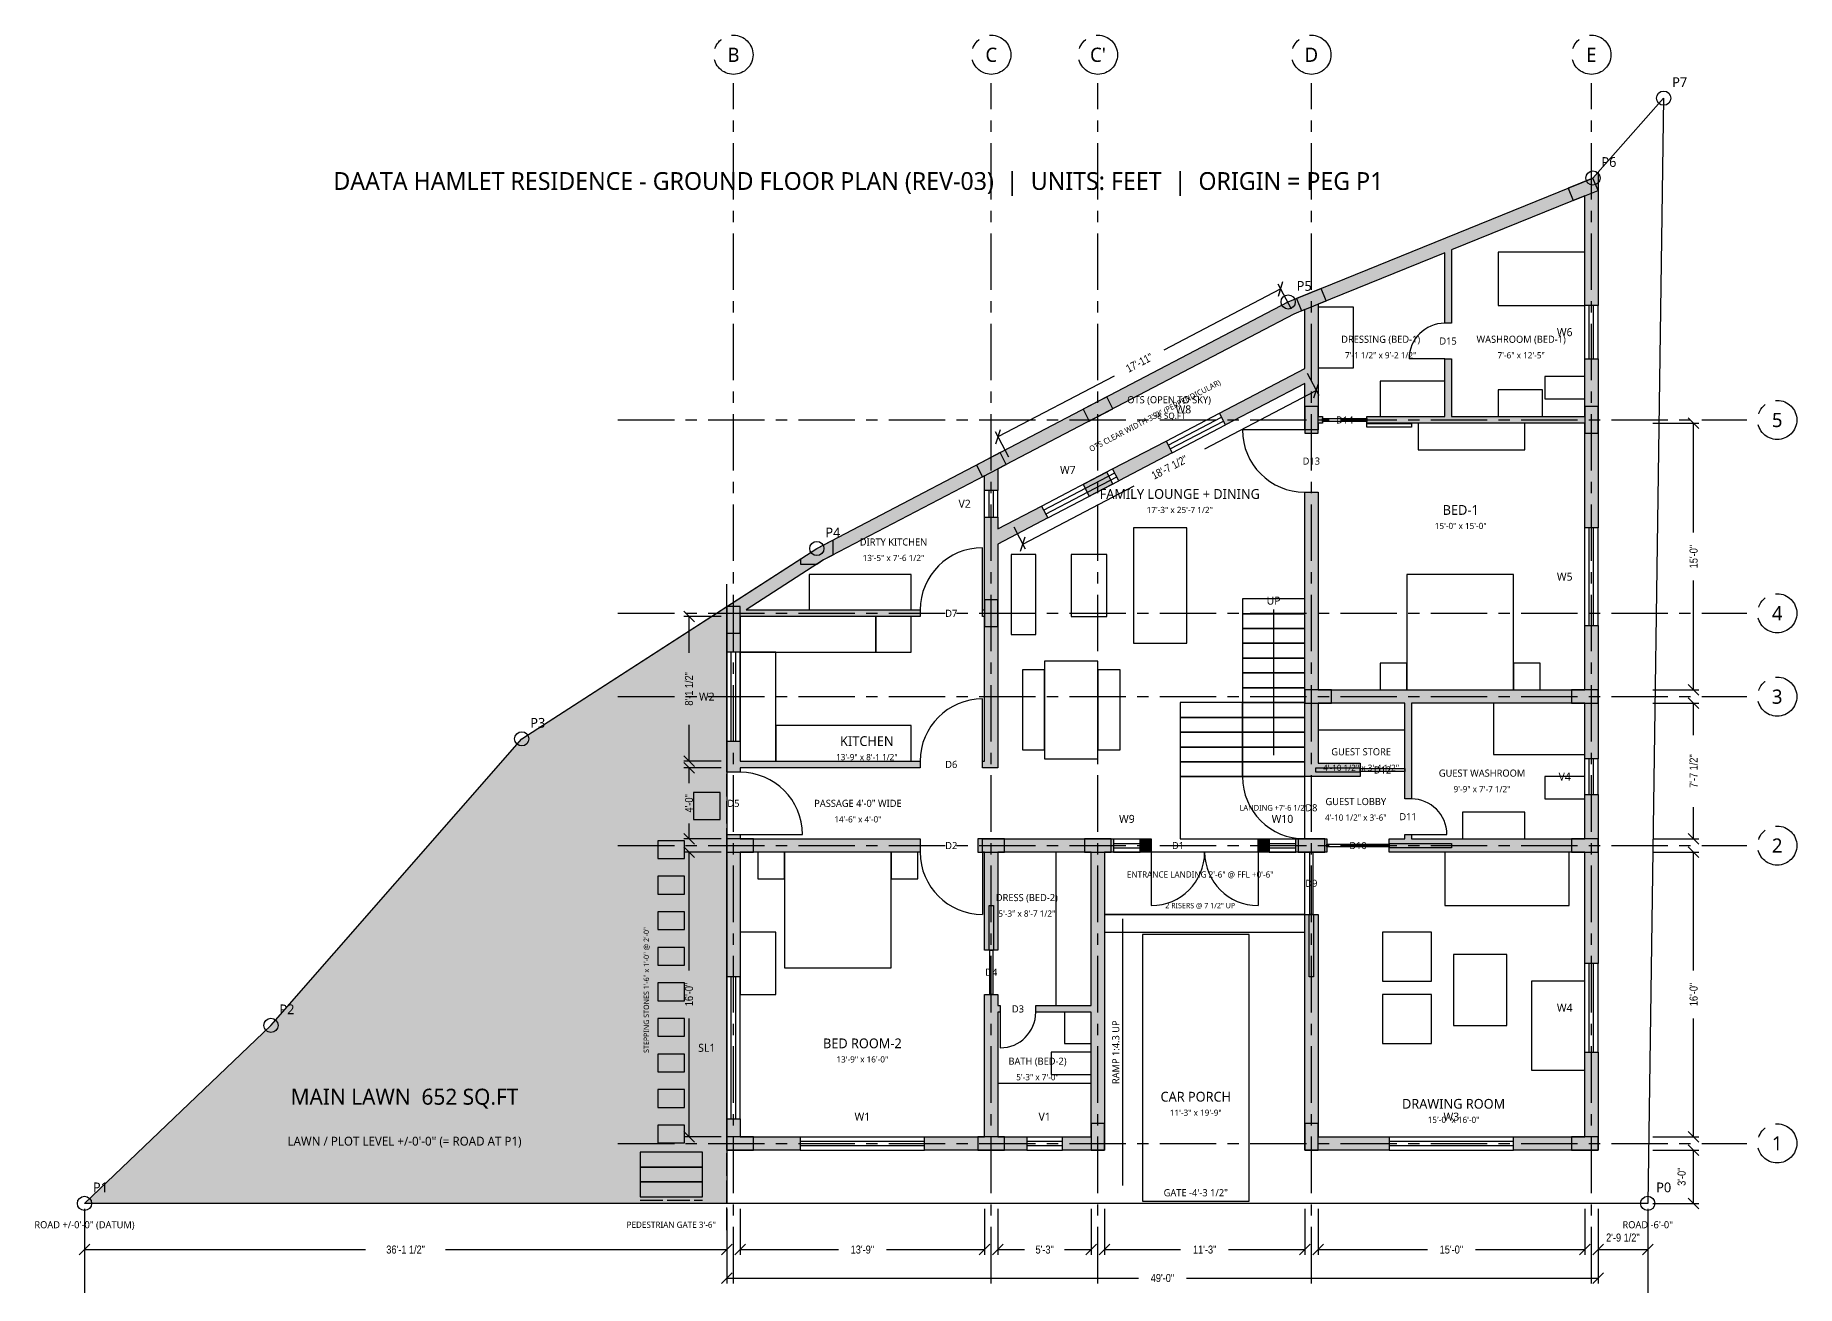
# Model space of a CAD drawing. Header units: feet. Extents: x -3 to 96, y -40 to 66.
# Drawn here: x -2.8 to 96.3, y -4.6 to 65.7 of the extents above; entities that cross this region are included whole.
import ezdxf
from ezdxf.enums import TextEntityAlignment as Align

# ---------------------------------------------------------------- set-up
doc = ezdxf.new("R2010")
doc.units = ezdxf.units.FT
doc.header["$MEASUREMENT"] = 0
doc.linetypes.add('CENTER', pattern=[5.08, 3.175, -0.635, 0.635, -0.635])
doc.linetypes.add('DASHED', pattern=[1.524, 1.27, -0.254])
for name, color, linetype in [('0_SITE_BOUNDARY', 1, 'Continuous'), ('A-DIMS', 1, 'Continuous'), ('A-DOOR', 4, 'Continuous'), ('A-FIXT', 140, 'Continuous'), ('A-FURN', 9, 'Continuous'), ('A-GLAZ', 5, 'Continuous'), ('A-ROOM-NAME', 2, 'Continuous'), ('A-STAIR', 6, 'Continuous'), ('A-TEXT', 7, 'Continuous'), ('A-WALL', 7, 'Continuous'), ('A-WALL-HATCH', 8, 'Continuous'), ('L-LAWN', 3, 'Continuous'), ('S-COLS', 7, 'Continuous'), ('S-GRID', 8, 'CENTER')]:
    doc.layers.add(name, color=color, linetype=linetype)
doc.styles.add('OpenSans', font='OpenSans-Regular.ttf')
doc.styles.add('OpenSansCondensed-Light', font='OpenSansCondensed-Light.ttf')
doc.dimstyles.new('EZ_FEET', dxfattribs={"dimtxt": 0.45, "dimasz": 0.35, "dimexe": 0.3, "dimexo": 0.3, "dimgap": 0.15, "dimtad": 1, "dimtsz": 0.3, "dimcen": 2.5, "dimazin": 3, "dimtfac": 1, "dimtmove": 0, "dimatfit": 3})

# ---------------------------------------------------------------- blocks, each defined once
blk = doc.blocks.new('_OBLIQUE')
at = {"color": 0, "linetype": 'BYBLOCK'}
blk.add_line((-0.5, -0.5), (0.5, 0.5), dxfattribs=at)
blk = doc.blocks.new('*D1')
for p, q in [((67.876, 50.286), (67.134, 51.704)), ((60.724, 48.012), (67.273, 51.438)), ((51.383, 43.127), (57.933, 46.552)), ((51.986, 41.975), (51.244, 43.393))]:
    blk.add_line(p, q)
at = {"layer": 'Defpoints'}
for p in [(68.015, 50.02), (51.383, 43.127), (52.125, 41.709)]:
    blk.add_point(p, dxfattribs=at)
at = {"layer": 'A-DIMS', "xscale": 0.6, "yscale": 0.6, "rotation": 27.6110677629996}
for p in [(67.273, 51.438), (51.383, 43.127)]:
    blk.add_blockref('_OBLIQUE', p, dxfattribs=at)
at = {"layer": 'A-DIMS', "insert": (59.328, 47.282), "char_height": 0.45, "attachment_point": 5, "rotation": 27.61107, "style": 'OpenSansCondensed-Light'}
blk.add_mtext('17\'-11"', dxfattribs=at)
blk = doc.blocks.new('*D2')
for p, q in [((68.764, 46.687), (69.413, 45.447)), ((63.018, 42.44), (69.274, 45.712)), ((52.774, 37.082), (59.03, 40.355)), ((52.264, 38.057), (52.913, 36.817))]:
    blk.add_line(p, q)
at = {"layer": 'Defpoints'}
for p in [(68.625, 46.953), (52.125, 38.323), (52.774, 37.082)]:
    blk.add_point(p, dxfattribs=at)
at = {"layer": 'A-DIMS', "xscale": 0.6, "yscale": 0.6, "rotation": 27.610930490170126}
for p in [(69.274, 45.712), (52.774, 37.082)]:
    blk.add_blockref('_OBLIQUE', p, dxfattribs=at)
at = {"layer": 'A-DIMS', "insert": (61.024, 41.397), "char_height": 0.45, "attachment_point": 5, "rotation": 27.61093, "style": 'OpenSansCondensed-Light'}
blk.add_mtext('18\'-7 1/2"', dxfattribs=at)
blk = doc.blocks.new('*D3')
for p, q in [((0, -0.3), (0, -2.9)), ((36.125, -0.3), (36.125, -2.9)), ((0, -2.6), (15.8125, -2.6)), ((20.3125, -2.6), (36.125, -2.6))]:
    blk.add_line(p, q)
at = {"layer": 'Defpoints'}
for p in [(0, 0), (36.125, 0), (0, -2.6)]:
    blk.add_point(p, dxfattribs=at)
at = {"layer": 'A-DIMS', "xscale": 0.6, "yscale": 0.6}
for p in [(0, -2.6), (36.125, -2.6)]:
    blk.add_blockref('_OBLIQUE', p, dxfattribs=at)
at = {"layer": 'A-DIMS', "insert": (18.0625, -2.6), "char_height": 0.45, "attachment_point": 5, "style": 'OpenSansCondensed-Light'}
blk.add_mtext('36\'-1 1/2"', dxfattribs=at)
blk = doc.blocks.new('*D4')
for p, q in [((36.875, -0.3), (36.875, -2.9)), ((50.625, -0.3), (50.625, -2.9)), ((36.875, -2.6), (42.4, -2.6)), ((45.1, -2.6), (50.625, -2.6))]:
    blk.add_line(p, q)
at = {"layer": 'Defpoints'}
for p in [(36.875, 0), (50.625, 0), (36.875, -2.6)]:
    blk.add_point(p, dxfattribs=at)
at = {"layer": 'A-DIMS', "xscale": 0.6, "yscale": 0.6}
for p in [(36.875, -2.6), (50.625, -2.6)]:
    blk.add_blockref('_OBLIQUE', p, dxfattribs=at)
at = {"layer": 'A-DIMS', "insert": (43.75, -2.6), "char_height": 0.45, "attachment_point": 5, "style": 'OpenSansCondensed-Light'}
blk.add_mtext('13\'-9"', dxfattribs=at)
blk = doc.blocks.new('*D5')
for p, q in [((51.375, -0.3), (51.375, -2.9)), ((56.625, -0.3), (56.625, -2.9)), ((51.375, -2.6), (52.875, -2.6)), ((55.125, -2.6), (56.625, -2.6))]:
    blk.add_line(p, q)
at = {"layer": 'Defpoints'}
for p in [(51.375, 0), (56.625, 0), (51.375, -2.6)]:
    blk.add_point(p, dxfattribs=at)
at = {"layer": 'A-DIMS', "xscale": 0.6, "yscale": 0.6}
for p in [(51.375, -2.6), (56.625, -2.6)]:
    blk.add_blockref('_OBLIQUE', p, dxfattribs=at)
at = {"layer": 'A-DIMS', "insert": (54, -2.6), "char_height": 0.45, "attachment_point": 5, "style": 'OpenSansCondensed-Light'}
blk.add_mtext('5\'-3"', dxfattribs=at)
blk = doc.blocks.new('*D6')
for p, q in [((57.375, -0.3), (57.375, -2.9)), ((68.625, -0.3), (68.625, -2.9)), ((57.375, -2.6), (61.65, -2.6)), ((64.35, -2.6), (68.625, -2.6))]:
    blk.add_line(p, q)
at = {"layer": 'Defpoints'}
for p in [(57.375, 0), (68.625, 0), (57.375, -2.6)]:
    blk.add_point(p, dxfattribs=at)
at = {"layer": 'A-DIMS', "xscale": 0.6, "yscale": 0.6}
for p in [(57.375, -2.6), (68.625, -2.6)]:
    blk.add_blockref('_OBLIQUE', p, dxfattribs=at)
at = {"layer": 'A-DIMS', "insert": (63, -2.6), "char_height": 0.45, "attachment_point": 5, "style": 'OpenSansCondensed-Light'}
blk.add_mtext('11\'-3"', dxfattribs=at)
blk = doc.blocks.new('*D7')
for p, q in [((69.375, -0.3), (69.375, -2.9)), ((84.375, -0.3), (84.375, -2.9)), ((69.375, -2.6), (75.525, -2.6)), ((78.225, -2.6), (84.375, -2.6))]:
    blk.add_line(p, q)
at = {"layer": 'Defpoints'}
for p in [(69.375, 0), (84.375, 0), (69.375, -2.6)]:
    blk.add_point(p, dxfattribs=at)
at = {"layer": 'A-DIMS', "xscale": 0.6, "yscale": 0.6}
for p in [(69.375, -2.6), (84.375, -2.6)]:
    blk.add_blockref('_OBLIQUE', p, dxfattribs=at)
at = {"layer": 'A-DIMS', "insert": (76.875, -2.6), "char_height": 0.45, "attachment_point": 5, "style": 'OpenSansCondensed-Light'}
blk.add_mtext('15\'-0"', dxfattribs=at)
blk = doc.blocks.new('*D9')
for p, q in [((36.125, -0.3), (36.125, -4.5)), ((85.125, -0.3), (85.125, -4.5)), ((36.125, -4.2), (59.275, -4.2)), ((61.975, -4.2), (85.125, -4.2))]:
    blk.add_line(p, q)
at = {"layer": 'Defpoints'}
for p in [(36.125, 0), (85.125, 0), (36.125, -4.2)]:
    blk.add_point(p, dxfattribs=at)
at = {"layer": 'A-DIMS', "xscale": 0.6, "yscale": 0.6}
for p in [(36.125, -4.2), (85.125, -4.2)]:
    blk.add_blockref('_OBLIQUE', p, dxfattribs=at)
at = {"layer": 'A-DIMS', "insert": (60.625, -4.2), "char_height": 0.45, "attachment_point": 5, "style": 'OpenSansCondensed-Light'}
blk.add_mtext('49\'-0"', dxfattribs=at)
blk = doc.blocks.new('*D10')
for p, q in [((0, -0.3), (0, -8.7)), ((87.9167, -0.3), (87.9167, -8.7)), ((0, -8.4), (42.38335, -8.4)), ((45.53335, -8.4), (87.9167, -8.4))]:
    blk.add_line(p, q)
at = {"layer": 'Defpoints'}
for p in [(0, 0), (87.9167, 0), (0, -8.4)]:
    blk.add_point(p, dxfattribs=at)
at = {"layer": 'A-DIMS', "xscale": 0.6, "yscale": 0.6}
for p in [(0, -8.4), (87.9167, -8.4)]:
    blk.add_blockref('_OBLIQUE', p, dxfattribs=at)
at = {"layer": 'A-DIMS', "insert": (43.95835, -8.4), "char_height": 0.45, "attachment_point": 5, "style": 'OpenSansCondensed-Light'}
blk.add_mtext('87\'-11"', dxfattribs=at)
blk = doc.blocks.new('*D11')
for p, q in [((88.2, 3), (90.8, 3)), ((90.5, 0), (90.5, 3)), ((88.2, 0), (90.8, 0))]:
    blk.add_line(p, q)
at = {"layer": 'Defpoints'}
for p in [(87.9, 3), (87.9, 0), (90.5, 0)]:
    blk.add_point(p, dxfattribs=at)
at = {"layer": 'A-DIMS', "xscale": 0.6, "yscale": 0.6, "rotation": 90}
for p in [(90.5, 3), (90.5, 0)]:
    blk.add_blockref('_OBLIQUE', p, dxfattribs=at)
at = {"layer": 'A-DIMS', "insert": (89.825, 1.5), "char_height": 0.45, "attachment_point": 5, "rotation": 90, "style": 'OpenSansCondensed-Light'}
blk.add_mtext('3\'-0"', dxfattribs=at)
blk = doc.blocks.new('*D12')
for p, q in [((88.2, 19.75), (90.8, 19.75)), ((90.5, 13.1), (90.5, 19.75)), ((90.5, 3.75), (90.5, 10.4)), ((88.2, 3.75), (90.8, 3.75))]:
    blk.add_line(p, q)
at = {"layer": 'Defpoints'}
for p in [(87.9, 19.75), (87.9, 3.75), (90.5, 3.75)]:
    blk.add_point(p, dxfattribs=at)
at = {"layer": 'A-DIMS', "xscale": 0.6, "yscale": 0.6, "rotation": 90}
for p in [(90.5, 19.75), (90.5, 3.75)]:
    blk.add_blockref('_OBLIQUE', p, dxfattribs=at)
at = {"layer": 'A-DIMS', "insert": (90.5, 11.75), "char_height": 0.45, "attachment_point": 5, "rotation": 90, "style": 'OpenSansCondensed-Light'}
blk.add_mtext('16\'-0"', dxfattribs=at)
blk = doc.blocks.new('*D13')
for p, q in [((88.2, 28.125), (90.8, 28.125)), ((90.5, 26.3375), (90.5, 28.125)), ((90.5, 20.5), (90.5, 22.2875)), ((88.2, 20.5), (90.8, 20.5))]:
    blk.add_line(p, q)
at = {"layer": 'Defpoints'}
for p in [(87.9, 28.125), (87.9, 20.5), (90.5, 20.5)]:
    blk.add_point(p, dxfattribs=at)
at = {"layer": 'A-DIMS', "xscale": 0.6, "yscale": 0.6, "rotation": 90}
for p in [(90.5, 28.125), (90.5, 20.5)]:
    blk.add_blockref('_OBLIQUE', p, dxfattribs=at)
at = {"layer": 'A-DIMS', "insert": (90.5, 24.3125), "char_height": 0.45, "attachment_point": 5, "rotation": 90, "style": 'OpenSansCondensed-Light'}
blk.add_mtext('7\'-7 1/2"', dxfattribs=at)
blk = doc.blocks.new('*D14')
for p, q in [((88.2, 43.875), (90.8, 43.875)), ((90.5, 37.725), (90.5, 43.875)), ((90.5, 28.875), (90.5, 35.025)), ((88.2, 28.875), (90.8, 28.875))]:
    blk.add_line(p, q)
at = {"layer": 'Defpoints'}
for p in [(87.9, 43.875), (87.9, 28.875), (90.5, 28.875)]:
    blk.add_point(p, dxfattribs=at)
at = {"layer": 'A-DIMS', "xscale": 0.6, "yscale": 0.6, "rotation": 90}
for p in [(90.5, 43.875), (90.5, 28.875)]:
    blk.add_blockref('_OBLIQUE', p, dxfattribs=at)
at = {"layer": 'A-DIMS', "insert": (90.5, 36.375), "char_height": 0.45, "attachment_point": 5, "rotation": 90, "style": 'OpenSansCondensed-Light'}
blk.add_mtext('15\'-0"', dxfattribs=at)
blk = doc.blocks.new('*D15')
for p, q in [((35.8, 19.75), (33.7, 19.75)), ((34, 13.1), (34, 19.75)), ((34, 3.75), (34, 10.4)), ((35.8, 3.75), (33.7, 3.75))]:
    blk.add_line(p, q)
at = {"layer": 'Defpoints'}
for p in [(36.1, 19.75), (34, 3.75), (36.1, 3.75)]:
    blk.add_point(p, dxfattribs=at)
at = {"layer": 'A-DIMS', "xscale": 0.6, "yscale": 0.6, "rotation": 90}
for p in [(34, 19.75), (34, 3.75)]:
    blk.add_blockref('_OBLIQUE', p, dxfattribs=at)
at = {"layer": 'A-DIMS', "insert": (34, 11.75), "char_height": 0.45, "attachment_point": 5, "rotation": 90, "style": 'OpenSansCondensed-Light'}
blk.add_mtext('16\'-0"', dxfattribs=at)
blk = doc.blocks.new('*D16')
for p, q in [((35.8, 24.5), (33.7, 24.5)), ((34, 23.625), (34, 24.5)), ((34, 20.5), (34, 21.375)), ((35.8, 20.5), (33.7, 20.5))]:
    blk.add_line(p, q)
at = {"layer": 'Defpoints'}
for p in [(36.1, 24.5), (34, 20.5), (36.1, 20.5)]:
    blk.add_point(p, dxfattribs=at)
at = {"layer": 'A-DIMS', "xscale": 0.6, "yscale": 0.6, "rotation": 90}
for p in [(34, 24.5), (34, 20.5)]:
    blk.add_blockref('_OBLIQUE', p, dxfattribs=at)
at = {"layer": 'A-DIMS', "insert": (34, 22.5), "char_height": 0.45, "attachment_point": 5, "rotation": 90, "style": 'OpenSansCondensed-Light'}
blk.add_mtext('4\'-0"', dxfattribs=at)
blk = doc.blocks.new('*D17')
for p, q in [((35.8, 33), (33.7, 33)), ((34, 30.9625), (34, 33)), ((34, 24.875), (34, 26.9125)), ((35.8, 24.875), (33.7, 24.875))]:
    blk.add_line(p, q)
at = {"layer": 'Defpoints'}
for p in [(36.1, 33), (34, 24.875), (36.1, 24.875)]:
    blk.add_point(p, dxfattribs=at)
at = {"layer": 'A-DIMS', "xscale": 0.6, "yscale": 0.6, "rotation": 90}
for p in [(34, 33), (34, 24.875)]:
    blk.add_blockref('_OBLIQUE', p, dxfattribs=at)
at = {"layer": 'A-DIMS', "insert": (34, 28.9375), "char_height": 0.45, "attachment_point": 5, "rotation": 90, "style": 'OpenSansCondensed-Light'}
blk.add_mtext('8\'-1 1/2"', dxfattribs=at)

msp = doc.modelspace()

# ---------------------------------------------------------------- hatches: boundary and pattern name
at = {"layer": 'A-WALL-HATCH'}
for points in [[(36.125, 33.567), (41.19, 36.835), (67.699, 50.701), (84.837, 57.668), (85.125, 57.993), (85.125, 50.5), (84.375, 50.5), (84.375, 56.67), (76.875, 53.621), (76.875, 49.5), (76.5, 49.5), (76.5, 53.469), (69.375, 50.573), (69.375, 44.25), (69.625, 44.25), (69.625, 43.875), (69.375, 43.875), (69.375, 43.5), (68.625, 43.5), (68.625, 46.107), (64.174, 43.779), (63.826, 44.443), (68.625, 46.953), (68.625, 50.268), (68.015, 50.02), (51.375, 41.316), (51.375, 40.1), (50.625, 40.1), (50.625, 40.924), (41.568, 36.187), (37.21, 33.375), (47, 33.375), (47, 33), (36.875, 33), (36.875, 31), (36.125, 31), (36.125, 33.567)], [(85.125, 38), (84.375, 38), (84.375, 43.875), (72.125, 43.875), (72.125, 44.25), (76.5, 44.25), (76.5, 47.5), (76.875, 47.5), (76.875, 44.25), (84.375, 44.25), (84.375, 47.5), (85.125, 47.5), (85.125, 38)], [(58.174, 40.64), (57.826, 41.305), (60.826, 42.874), (61.174, 42.21), (58.174, 40.64)], [(85.125, 25), (84.375, 25), (84.375, 28.125), (74.625, 28.125), (74.625, 22.75), (74.25, 22.75), (74.25, 23.98), (74.25, 24), (74.25, 24.75), (74.25, 24.77), (74.25, 28.125), (69.375, 28.125), (69.375, 24.75), (71.75, 24.75), (71.75, 24), (69.395, 24), (69.375, 24), (68.625, 24), (68.625, 40), (69.375, 40), (69.375, 28.875), (84.375, 28.875), (84.375, 32.5), (85.125, 32.5), (85.125, 25)], [(51.375, 37.084), (51.375, 24.5), (50.5, 24.5), (50.5, 24.875), (50.625, 24.875), (50.625, 33), (50.5, 33), (50.5, 33.375), (50.625, 33.375), (50.625, 38.6), (51.375, 38.6), (51.375, 37.931), (53.826, 39.213), (54.174, 38.548), (51.375, 37.084)], [(36.125, 26), (36.875, 26), (36.875, 24.875), (47, 24.875), (47, 24.5), (36.875, 24.5), (36.875, 24.25), (36.125, 24.25), (36.125, 26)], [(85.125, 13.5), (84.375, 13.5), (84.375, 19.75), (73.375, 19.75), (73.375, 20.5), (74.25, 20.5), (74.25, 20.75), (74.625, 20.75), (74.625, 20.5), (84.375, 20.5), (84.375, 23), (85.125, 23), (85.125, 13.5)], [(36.125, 20.75), (36.875, 20.75), (36.875, 20.5), (47, 20.5), (47, 19.75), (36.875, 19.75), (36.875, 12.75), (36.125, 12.75), (36.125, 20.75)], [(57.375, 19.75), (57.375, 3), (55, 3), (55, 3.75), (56.625, 3.75), (56.625, 10.75), (53.5, 10.75), (53.5, 11.125), (56.625, 11.125), (56.625, 19.75), (51.375, 19.75), (51.375, 14.25), (50.625, 14.25), (50.625, 19.75), (50.5, 19.75), (50.5, 20.5), (51.375, 20.5), (57.875, 20.5), (57.875, 19.75), (57.375, 19.75)], [(59.375, 19.75), (59.375, 20.5), (60, 20.5), (60, 19.75), (59.375, 19.75)], [(66, 19.75), (66, 20.5), (66.625, 20.5), (66.625, 19.75), (66, 19.75)], [(68.605, 19.75), (68.125, 19.75), (68.125, 20.5), (68.605, 20.5), (68.625, 20.5), (69.375, 20.5), (69.395, 20.5), (69.875, 20.5), (69.875, 19.75), (69.395, 19.75), (69.375, 19.75), (68.625, 19.75), (68.605, 19.75)], [(68.625, 3), (68.625, 16.25), (69.375, 16.25), (69.375, 3.75), (73.375, 3.75), (73.375, 3), (68.625, 3)], [(47.25, 3), (47.25, 3.75), (50.625, 3.75), (50.625, 11.75), (51.375, 11.75), (51.375, 11.125), (51.5, 11.125), (51.5, 10.75), (51.375, 10.75), (51.375, 3.75), (53, 3.75), (53, 3), (47.25, 3)], [(85.125, 3), (80.375, 3), (80.375, 3.75), (84.375, 3.75), (84.375, 8.5), (85.125, 8.5), (85.125, 3)], [(36.125, 3), (36.125, 4.75), (36.875, 4.75), (36.875, 3.75), (40.25, 3.75), (40.25, 3), (36.125, 3)]]:
    msp.add_hatch(color=8, dxfattribs=at).paths.add_polyline_path(points)
at = {"layer": 'L-LAWN'}
h = msp.add_hatch(dxfattribs=at)
h.set_pattern_fill('DOTS', scale=1.5)
h.paths.add_polyline_path([(10.488, 10.012), (24.595, 26.127), (36.125, 33.567), (36.125, 0), (0, 0), (10.488, 10.012)])
at = {"layer": 'S-COLS'}
for points in [[(83.733, 56.409), (85.123, 56.974), (84.84, 57.669), (83.451, 57.104), (83.733, 56.409)], [(68.446, 50.195), (69.836, 50.76), (69.554, 51.455), (68.164, 50.89), (68.446, 50.195)], [(56.509, 44.002), (57.838, 44.697), (57.491, 45.362), (56.162, 44.666), (56.509, 44.002)], [(69.375, 43.312), (69.375, 44.812), (68.625, 44.812), (68.625, 43.312), (69.375, 43.312)], [(85.125, 43.312), (85.125, 44.812), (84.375, 44.812), (84.375, 43.312), (85.125, 43.312)], [(50.509, 40.864), (51.838, 41.559), (51.491, 42.223), (50.162, 41.528), (50.509, 40.864)], [(56.509, 39.77), (57.838, 40.465), (57.491, 41.13), (56.162, 40.434), (56.509, 39.77)], [(41.19, 36.835), (42.09, 37.306), (42.09, 36.46), (41.568, 36.187), (41.185, 35.94), (40.29, 35.94), (40.29, 36.255), (41.19, 36.835)], [(51.375, 32.438), (51.375, 33.938), (50.625, 33.938), (50.625, 32.438), (51.375, 32.438)], [(36.875, 32.062), (36.875, 33.562), (36.125, 33.562), (36.125, 32.062), (36.875, 32.062)], [(70.125, 28.125), (70.125, 28.875), (68.625, 28.875), (68.625, 28.125), (70.125, 28.125)], [(85.125, 28.125), (85.125, 28.875), (83.625, 28.875), (83.625, 28.125), (85.125, 28.125)], [(37.625, 19.75), (37.625, 20.5), (36.125, 20.5), (36.125, 19.75), (37.625, 19.75)], [(51.75, 19.75), (51.75, 20.5), (50.25, 20.5), (50.25, 19.75), (51.75, 19.75)], [(57.75, 19.75), (57.75, 20.5), (56.25, 20.5), (56.25, 19.75), (57.75, 19.75)], [(69.75, 19.75), (69.75, 20.5), (68.25, 20.5), (68.25, 19.75), (69.75, 19.75)], [(85.125, 19.75), (85.125, 20.5), (83.625, 20.5), (83.625, 19.75), (85.125, 19.75)], [(57.375, 3), (57.375, 4.5), (56.625, 4.5), (56.625, 3), (57.375, 3)], [(69.375, 3), (69.375, 4.5), (68.625, 4.5), (68.625, 3), (69.375, 3)], [(37.625, 3), (37.625, 3.75), (36.125, 3.75), (36.125, 3), (37.625, 3)], [(51.75, 3), (51.75, 3.75), (50.25, 3.75), (50.25, 3), (51.75, 3)], [(85.125, 3), (85.125, 3.75), (83.625, 3.75), (83.625, 3), (85.125, 3)]]:
    msp.add_hatch(color=7, dxfattribs=at).paths.add_polyline_path(points)

# ---------------------------------------------------------------- linework, layer by layer
at = {"layer": '0_SITE_BOUNDARY', "linetype": 'DASHED'}
msp.add_line((36.125, -1.5), (36.125, 35.067), dxfattribs=at)
at = {"layer": '0_SITE_BOUNDARY'}
msp.add_lwpolyline([(0, 0), (10.488, 10.012), (24.595, 26.127), (41.19, 36.835), (67.699, 50.701), (84.837, 57.668), (88.814, 62.16), (87.917, 0), (0, 0)], close=True, dxfattribs=at)
for centre in [(88.814, 62.16), (84.837, 57.668), (67.699, 50.701), (41.19, 36.835), (24.595, 26.127), (10.488, 10.012), (0, 0), (87.917, 0)]:
    msp.add_circle(centre, 0.4, dxfattribs=at)
at = {"layer": 'A-DOOR'}
for p, q in [((76.5, 47.5), (74.5, 47.5)), ((68.625, 43.5), (65.125, 43.5)), ((50.5, 33.375), (50.5, 36.875)), ((50.5, 24.875), (50.5, 28.375)), ((68.625, 24), (65.125, 24)), ((36.875, 20.75), (40.375, 20.75)), ((74.625, 20.75), (76.625, 20.75)), ((50.5, 19.75), (50.5, 16.25)), ((60, 19.75), (60, 16.75)), ((66, 19.75), (66, 16.75)), ((51.5, 10.75), (51.5, 8.75))]:
    msp.add_line(p, q, dxfattribs=at)
at = {"layer": 'A-DOOR', "linetype": 'DASHED'}
msp.add_line((31.25, 0.19), (34.75, 0.19), dxfattribs=at)
at = {"layer": 'A-DOOR'}
for points in [[(69.625, 44.142), (72.125, 44.142), (72.125, 43.983), (69.625, 43.983), (69.625, 44.142)], [(72.125, 43.855), (74.625, 43.855), (74.625, 43.655), (72.125, 43.655), (72.125, 43.855)], [(69.25, 24.495), (71.75, 24.495), (71.75, 24.255), (69.25, 24.255), (69.25, 24.495)], [(71.75, 24.455), (74.25, 24.455), (74.25, 24.295), (71.75, 24.295), (71.75, 24.455)], [(69.875, 20.205), (73.375, 20.205), (73.375, 20.045), (69.875, 20.045), (69.875, 20.205)], [(73.375, 20.245), (76.875, 20.245), (76.875, 20.005), (73.375, 20.005), (73.375, 20.245)], [(69.08, 19.75), (69.08, 16.25), (68.92, 16.25), (68.92, 19.75), (69.08, 19.75)], [(50.88, 14.25), (50.88, 16.75), (51.12, 16.75), (51.12, 14.25), (50.88, 14.25)], [(69.12, 16.25), (69.12, 12.75), (68.88, 12.75), (68.88, 16.25), (69.12, 16.25)], [(50.92, 11.75), (50.92, 14.25), (51.08, 14.25), (51.08, 11.75), (50.92, 11.75)]]:
    msp.add_lwpolyline(points, close=True, dxfattribs=at)
for centre, radius, start, end in [((76.5, 47.5), 2, 90, 180), ((68.625, 43.5), 3.5, -180, -90), ((50.5, 33.375), 3.5, 90, 180), ((50.5, 24.875), 3.5, 90, 180), ((36.875, 20.75), 3.5, 0, 90), ((68.625, 24), 3.5, -180, -90), ((74.625, 20.75), 2, 0, 90), ((50.5, 19.75), 3.5, 180, 270), ((60, 19.75), 3, -90, 0), ((66, 19.75), 3, 180, 270), ((51.5, 10.75), 2, -90, 0)]:
    msp.add_arc(centre, radius, start, end, dxfattribs=at)
at = {"layer": 'A-FIXT'}
for points in [[(84.375, 50.5), (84.375, 53.5), (79.5, 53.5), (79.5, 50.5), (84.375, 50.5)], [(82, 44.25), (82, 45.75), (79.5, 45.75), (79.5, 44.25), (82, 44.25)], [(84.375, 45.25), (84.375, 46.5), (82.125, 46.5), (82.125, 45.25), (84.375, 45.25)], [(46.5, 33.375), (46.5, 35.375), (40.75, 35.375), (40.75, 33.375), (46.5, 33.375)], [(44.5, 31), (44.5, 33), (36.875, 33), (36.875, 31), (44.5, 31)], [(46.5, 31), (46.5, 33), (44.5, 33), (44.5, 31), (46.5, 31)], [(38.875, 24.875), (38.875, 31), (36.875, 31), (36.875, 24.875), (38.875, 24.875)], [(84.375, 25.25), (84.375, 28.125), (79.25, 28.125), (79.25, 25.25), (84.375, 25.25)], [(46.5, 24.875), (46.5, 26.875), (38.875, 26.875), (38.875, 24.875), (46.5, 24.875)], [(84.375, 22.75), (84.375, 24), (82.125, 24), (82.125, 22.75), (84.375, 22.75)], [(81, 20.5), (81, 22), (77.5, 22), (77.5, 20.5), (81, 20.5)], [(56.625, 9), (56.625, 10.75), (55.125, 10.75), (55.125, 9), (56.625, 9)], [(56.625, 7.25), (56.625, 8.5), (54.375, 8.5), (54.375, 7.25), (56.625, 7.25)], [(56.625, 3.75), (56.625, 6.75), (51.375, 6.75), (51.375, 3.75), (56.625, 3.75)]]:
    msp.add_lwpolyline(points, close=True, dxfattribs=at)
at = {"layer": 'A-FURN'}
for points in [[(71.375, 47), (71.375, 50.4), (69.375, 50.4), (69.375, 47), (71.375, 47)], [(76.5, 44.25), (76.5, 46.25), (72.875, 46.25), (72.875, 44.25), (76.5, 44.25)], [(81, 42.375), (81, 43.875), (75, 43.875), (75, 42.375), (81, 42.375)], [(62, 31.5), (62, 38), (59, 38), (59, 31.5), (62, 31.5)], [(53.5, 32), (53.5, 36.5), (52.125, 36.5), (52.125, 32), (53.5, 32)], [(57.5, 33), (57.5, 36.5), (55.5, 36.5), (55.5, 33), (57.5, 33)], [(80.375, 28.875), (80.375, 35.375), (74.375, 35.375), (74.375, 28.875), (80.375, 28.875)], [(54, 25.5), (54, 30), (52.75, 30), (52.75, 25.5), (54, 25.5)], [(57, 25), (57, 30.5), (54, 30.5), (54, 25), (57, 25)], [(58.25, 25.5), (58.25, 30), (57, 30), (57, 25.5), (58.25, 25.5)], [(74.375, 28.875), (74.375, 30.375), (72.875, 30.375), (72.875, 28.875), (74.375, 28.875)], [(81.875, 28.875), (81.875, 30.375), (80.375, 30.375), (80.375, 28.875), (81.875, 28.875)], [(74.25, 26.625), (74.25, 28.125), (69.375, 28.125), (69.375, 26.625), (74.25, 26.625)], [(39.375, 18.25), (39.375, 19.75), (37.875, 19.75), (37.875, 18.25), (39.375, 18.25)], [(45.375, 13.25), (45.375, 19.75), (39.375, 19.75), (39.375, 13.25), (45.375, 13.25)], [(46.875, 18.25), (46.875, 19.75), (45.375, 19.75), (45.375, 18.25), (46.875, 18.25)], [(56.625, 11.125), (56.625, 19.75), (54.625, 19.75), (54.625, 11.125), (56.625, 11.125)], [(83.5, 16.75), (83.5, 19.75), (76.5, 19.75), (76.5, 16.75), (83.5, 16.75)], [(38.875, 11.75), (38.875, 15.25), (36.875, 15.25), (36.875, 11.75), (38.875, 11.75)], [(65.5, 0.125), (65.5, 15.125), (59.5, 15.125), (59.5, 0.125), (65.5, 0.125)], [(75.75, 12.5), (75.75, 15.25), (73, 15.25), (73, 12.5), (75.75, 12.5)], [(80, 10), (80, 14), (77, 14), (77, 10), (80, 10)], [(84.375, 7.5), (84.375, 12.5), (81.375, 12.5), (81.375, 7.5), (84.375, 7.5)], [(75.75, 9), (75.75, 11.75), (73, 11.75), (73, 9), (75.75, 9)]]:
    msp.add_lwpolyline(points, close=True, dxfattribs=at)
at = {"layer": 'A-GLAZ'}
for p, q in [((84.375, 47.5), (84.375, 50.5)), ((84.625, 47.5), (84.625, 50.5)), ((84.875, 47.5), (84.875, 50.5)), ((85.125, 47.5), (85.125, 50.5)), ((60.826, 42.874), (63.826, 44.443)), ((60.942, 42.653), (63.942, 44.222)), ((61.058, 42.431), (64.058, 44)), ((61.174, 42.21), (64.174, 43.779)), ((53.826, 39.213), (57.826, 41.305)), ((53.942, 38.991), (57.942, 41.083)), ((54.058, 38.77), (58.058, 40.862)), ((54.174, 38.548), (58.174, 40.64)), ((50.625, 38.6), (50.625, 40.1)), ((50.875, 38.6), (50.875, 40.1)), ((51.125, 38.6), (51.125, 40.1)), ((51.375, 38.6), (51.375, 40.1)), ((84.375, 32.5), (84.375, 38)), ((84.625, 32.5), (84.625, 38)), ((84.875, 32.5), (84.875, 38)), ((85.125, 32.5), (85.125, 38)), ((36.125, 26), (36.125, 31)), ((36.375, 26), (36.375, 31)), ((36.625, 26), (36.625, 31)), ((36.875, 26), (36.875, 31)), ((84.375, 23), (84.375, 25)), ((84.625, 23), (84.625, 25)), ((84.875, 23), (84.875, 25)), ((85.125, 23), (85.125, 25)), ((57.875, 20.5), (59.375, 20.5)), ((57.875, 20.25), (59.375, 20.25)), ((57.875, 20), (59.375, 20)), ((66.625, 20.5), (68.125, 20.5)), ((66.625, 20.25), (68.125, 20.25)), ((66.625, 20), (68.125, 20)), ((57.875, 19.75), (59.375, 19.75)), ((66.625, 19.75), (68.125, 19.75)), ((84.375, 8.5), (84.375, 13.5)), ((84.625, 8.5), (84.625, 13.5)), ((84.875, 8.5), (84.875, 13.5)), ((85.125, 8.5), (85.125, 13.5)), ((36.125, 4.75), (36.125, 12.75)), ((36.375, 4.75), (36.375, 12.75)), ((36.625, 4.75), (36.625, 12.75)), ((36.875, 4.75), (36.875, 12.75)), ((40.25, 3.75), (47.25, 3.75)), ((40.25, 3.5), (47.25, 3.5)), ((40.25, 3.25), (47.25, 3.25)), ((40.25, 3), (47.25, 3)), ((53, 3.75), (55, 3.75)), ((53, 3.5), (55, 3.5)), ((53, 3.25), (55, 3.25)), ((53, 3), (55, 3)), ((73.375, 3.75), (80.375, 3.75)), ((73.375, 3.5), (80.375, 3.5)), ((73.375, 3.25), (80.375, 3.25)), ((73.375, 3), (80.375, 3))]:
    msp.add_line(p, q, dxfattribs=at)
at = {"layer": 'A-STAIR'}
for p, q in [((66.875, 33.4), (66.875, 25.2)), ((58.4, 1), (58.4, 16))]:
    msp.add_line(p, q, dxfattribs=at)
for points in [[(68.625, 33.167), (68.625, 34), (65.125, 34), (65.125, 33.167), (68.625, 33.167)], [(68.625, 32.333), (68.625, 33.167), (65.125, 33.167), (65.125, 32.333), (68.625, 32.333)], [(68.625, 31.5), (68.625, 32.333), (65.125, 32.333), (65.125, 31.5), (68.625, 31.5)], [(68.625, 30.667), (68.625, 31.5), (65.125, 31.5), (65.125, 30.667), (68.625, 30.667)], [(68.625, 29.833), (68.625, 30.667), (65.125, 30.667), (65.125, 29.833), (68.625, 29.833)], [(68.625, 29), (68.625, 29.833), (65.125, 29.833), (65.125, 29), (68.625, 29)], [(68.625, 28.167), (68.625, 29), (65.125, 29), (65.125, 28.167), (68.625, 28.167)], [(65.125, 27.333), (65.125, 28.167), (61.625, 28.167), (61.625, 27.333), (65.125, 27.333)], [(68.625, 27.333), (68.625, 28.167), (65.125, 28.167), (65.125, 27.333), (68.625, 27.333)], [(65.125, 26.5), (65.125, 27.333), (61.625, 27.333), (61.625, 26.5), (65.125, 26.5)], [(68.625, 26.5), (68.625, 27.333), (65.125, 27.333), (65.125, 26.5), (68.625, 26.5)], [(65.125, 25.667), (65.125, 26.5), (61.625, 26.5), (61.625, 25.667), (65.125, 25.667)], [(68.625, 25.667), (68.625, 26.5), (65.125, 26.5), (65.125, 25.667), (68.625, 25.667)], [(65.125, 24.833), (65.125, 25.667), (61.625, 25.667), (61.625, 24.833), (65.125, 24.833)], [(65.125, 24), (65.125, 24.833), (61.625, 24.833), (61.625, 24), (65.125, 24)], [(68.625, 24.833), (68.625, 25.667), (65.125, 25.667), (65.125, 24.833), (68.625, 24.833)], [(68.625, 24), (68.625, 24.833), (65.125, 24.833), (65.125, 24), (68.625, 24)], [(68.625, 20.5), (68.625, 24), (61.625, 24), (61.625, 20.5), (68.625, 20.5)], [(68.625, 16.25), (68.625, 19.75), (57.375, 19.75), (57.375, 16.25), (68.625, 16.25)], [(68.625, 15.25), (68.625, 16.25), (57.375, 16.25), (57.375, 15.25), (68.625, 15.25)], [(34.75, 2.042), (34.75, 2.875), (31.25, 2.875), (31.25, 2.042), (34.75, 2.042)], [(34.75, 1.208), (34.75, 2.042), (31.25, 2.042), (31.25, 1.208), (34.75, 1.208)], [(34.75, 0.375), (34.75, 1.208), (31.25, 1.208), (31.25, 0.375), (34.75, 0.375)]]:
    msp.add_lwpolyline(points, close=True, dxfattribs=at)
at = {"layer": 'A-WALL'}
for points in [[(36.125, 33.567), (41.19, 36.835), (67.699, 50.701), (84.837, 57.668), (85.125, 57.993), (85.125, 50.5), (84.375, 50.5), (84.375, 56.67), (76.875, 53.621), (76.875, 49.5), (76.5, 49.5), (76.5, 53.469), (69.375, 50.573), (69.375, 44.25), (69.625, 44.25), (69.625, 43.875), (69.375, 43.875), (69.375, 43.5), (68.625, 43.5), (68.625, 46.107), (64.174, 43.779), (63.826, 44.443), (68.625, 46.953), (68.625, 50.268), (68.015, 50.02), (51.375, 41.316), (51.375, 40.1), (50.625, 40.1), (50.625, 40.924), (41.568, 36.187), (37.21, 33.375), (47, 33.375), (47, 33), (36.875, 33), (36.875, 31), (36.125, 31), (36.125, 33.567)], [(85.125, 38), (84.375, 38), (84.375, 43.875), (72.125, 43.875), (72.125, 44.25), (76.5, 44.25), (76.5, 47.5), (76.875, 47.5), (76.875, 44.25), (84.375, 44.25), (84.375, 47.5), (85.125, 47.5), (85.125, 38)], [(58.174, 40.64), (57.826, 41.305), (60.826, 42.874), (61.174, 42.21), (58.174, 40.64)], [(85.125, 25), (84.375, 25), (84.375, 28.125), (74.625, 28.125), (74.625, 22.75), (74.25, 22.75), (74.25, 23.98), (74.25, 24), (74.25, 24.75), (74.25, 24.77), (74.25, 28.125), (69.375, 28.125), (69.375, 24.75), (71.75, 24.75), (71.75, 24), (69.395, 24), (69.375, 24), (68.625, 24), (68.625, 40), (69.375, 40), (69.375, 28.875), (84.375, 28.875), (84.375, 32.5), (85.125, 32.5), (85.125, 25)], [(51.375, 37.084), (51.375, 24.5), (50.5, 24.5), (50.5, 24.875), (50.625, 24.875), (50.625, 33), (50.5, 33), (50.5, 33.375), (50.625, 33.375), (50.625, 38.6), (51.375, 38.6), (51.375, 37.931), (53.826, 39.213), (54.174, 38.548), (51.375, 37.084)], [(36.125, 26), (36.875, 26), (36.875, 24.875), (47, 24.875), (47, 24.5), (36.875, 24.5), (36.875, 24.25), (36.125, 24.25), (36.125, 26)], [(85.125, 13.5), (84.375, 13.5), (84.375, 19.75), (73.375, 19.75), (73.375, 20.5), (74.25, 20.5), (74.25, 20.75), (74.625, 20.75), (74.625, 20.5), (84.375, 20.5), (84.375, 23), (85.125, 23), (85.125, 13.5)], [(36.125, 20.75), (36.875, 20.75), (36.875, 20.5), (47, 20.5), (47, 19.75), (36.875, 19.75), (36.875, 12.75), (36.125, 12.75), (36.125, 20.75)], [(57.375, 19.75), (57.375, 3), (55, 3), (55, 3.75), (56.625, 3.75), (56.625, 10.75), (53.5, 10.75), (53.5, 11.125), (56.625, 11.125), (56.625, 19.75), (51.375, 19.75), (51.375, 14.25), (50.625, 14.25), (50.625, 19.75), (50.5, 19.75), (50.5, 20.5), (51.375, 20.5), (57.875, 20.5), (57.875, 19.75), (57.375, 19.75)], [(59.375, 19.75), (59.375, 20.5), (60, 20.5), (60, 19.75), (59.375, 19.75)], [(66, 19.75), (66, 20.5), (66.625, 20.5), (66.625, 19.75), (66, 19.75)], [(68.605, 19.75), (68.125, 19.75), (68.125, 20.5), (68.605, 20.5), (68.625, 20.5), (69.375, 20.5), (69.395, 20.5), (69.875, 20.5), (69.875, 19.75), (69.395, 19.75), (69.375, 19.75), (68.625, 19.75), (68.605, 19.75)], [(68.625, 3), (68.625, 16.25), (69.375, 16.25), (69.375, 3.75), (73.375, 3.75), (73.375, 3), (68.625, 3)], [(47.25, 3), (47.25, 3.75), (50.625, 3.75), (50.625, 11.75), (51.375, 11.75), (51.375, 11.125), (51.5, 11.125), (51.5, 10.75), (51.375, 10.75), (51.375, 3.75), (53, 3.75), (53, 3), (47.25, 3)], [(85.125, 3), (80.375, 3), (80.375, 3.75), (84.375, 3.75), (84.375, 8.5), (85.125, 8.5), (85.125, 3)], [(36.125, 3), (36.125, 4.75), (36.875, 4.75), (36.875, 3.75), (40.25, 3.75), (40.25, 3), (36.125, 3)]]:
    msp.add_lwpolyline(points, close=True, dxfattribs=at)
at = {"layer": 'L-LAWN'}
for points in [[(10.488, 10.012), (24.595, 26.127), (36.125, 33.567), (36.125, 0), (0, 0), (10.488, 10.012)], [(35.75, 21.6), (35.75, 23.1), (34.25, 23.1), (34.25, 21.6), (35.75, 21.6)], [(33.75, 19.4), (33.75, 20.4), (32.25, 20.4), (32.25, 19.4), (33.75, 19.4)], [(33.75, 17.4), (33.75, 18.4), (32.25, 18.4), (32.25, 17.4), (33.75, 17.4)], [(33.75, 15.4), (33.75, 16.4), (32.25, 16.4), (32.25, 15.4), (33.75, 15.4)], [(33.75, 13.4), (33.75, 14.4), (32.25, 14.4), (32.25, 13.4), (33.75, 13.4)], [(33.75, 11.4), (33.75, 12.4), (32.25, 12.4), (32.25, 11.4), (33.75, 11.4)], [(33.75, 9.4), (33.75, 10.4), (32.25, 10.4), (32.25, 9.4), (33.75, 9.4)], [(33.75, 7.4), (33.75, 8.4), (32.25, 8.4), (32.25, 7.4), (33.75, 7.4)], [(33.75, 5.4), (33.75, 6.4), (32.25, 6.4), (32.25, 5.4), (33.75, 5.4)], [(33.75, 3.4), (33.75, 4.4), (32.25, 4.4), (32.25, 3.4), (33.75, 3.4)]]:
    msp.add_lwpolyline(points, close=True, dxfattribs=at)
at = {"layer": 'S-COLS'}
for points in [[(83.733, 56.409), (85.123, 56.974), (84.84, 57.669), (83.451, 57.104), (83.733, 56.409)], [(68.446, 50.195), (69.836, 50.76), (69.554, 51.455), (68.164, 50.89), (68.446, 50.195)], [(56.509, 44.002), (57.838, 44.697), (57.491, 45.362), (56.162, 44.666), (56.509, 44.002)], [(69.375, 43.312), (69.375, 44.812), (68.625, 44.812), (68.625, 43.312), (69.375, 43.312)], [(85.125, 43.312), (85.125, 44.812), (84.375, 44.812), (84.375, 43.312), (85.125, 43.312)], [(50.509, 40.864), (51.838, 41.559), (51.491, 42.223), (50.162, 41.528), (50.509, 40.864)], [(56.509, 39.77), (57.838, 40.465), (57.491, 41.13), (56.162, 40.434), (56.509, 39.77)], [(41.19, 36.835), (42.09, 37.306), (42.09, 36.46), (41.568, 36.187), (41.185, 35.94), (40.29, 35.94), (40.29, 36.255), (41.19, 36.835)], [(51.375, 32.438), (51.375, 33.938), (50.625, 33.938), (50.625, 32.438), (51.375, 32.438)], [(36.875, 32.062), (36.875, 33.562), (36.125, 33.562), (36.125, 32.062), (36.875, 32.062)], [(70.125, 28.125), (70.125, 28.875), (68.625, 28.875), (68.625, 28.125), (70.125, 28.125)], [(85.125, 28.125), (85.125, 28.875), (83.625, 28.875), (83.625, 28.125), (85.125, 28.125)], [(37.625, 19.75), (37.625, 20.5), (36.125, 20.5), (36.125, 19.75), (37.625, 19.75)], [(51.75, 19.75), (51.75, 20.5), (50.25, 20.5), (50.25, 19.75), (51.75, 19.75)], [(57.75, 19.75), (57.75, 20.5), (56.25, 20.5), (56.25, 19.75), (57.75, 19.75)], [(69.75, 19.75), (69.75, 20.5), (68.25, 20.5), (68.25, 19.75), (69.75, 19.75)], [(85.125, 19.75), (85.125, 20.5), (83.625, 20.5), (83.625, 19.75), (85.125, 19.75)], [(57.375, 3), (57.375, 4.5), (56.625, 4.5), (56.625, 3), (57.375, 3)], [(69.375, 3), (69.375, 4.5), (68.625, 4.5), (68.625, 3), (69.375, 3)], [(37.625, 3), (37.625, 3.75), (36.125, 3.75), (36.125, 3), (37.625, 3)], [(51.75, 3), (51.75, 3.75), (50.25, 3.75), (50.25, 3), (51.75, 3)], [(85.125, 3), (85.125, 3.75), (83.625, 3.75), (83.625, 3), (85.125, 3)]]:
    msp.add_lwpolyline(points, close=True, dxfattribs=at)
at = {"layer": 'S-GRID'}
for p, q in [((36.5, -4.5), (36.5, 63)), ((51, -4.5), (51, 63)), ((57, -4.5), (57, 63)), ((69, -4.5), (69, 63)), ((84.75, -4.5), (84.75, 63)), ((30, 44.062), (93.5, 44.062)), ((30, 33.188), (93.5, 33.188)), ((30, 28.5), (93.5, 28.5)), ((30, 20.125), (93.5, 20.125)), ((30, 3.375), (93.5, 3.375))]:
    msp.add_line(p, q, dxfattribs=at)
for centre in [(36.5, 64.6), (51, 64.6), (57, 64.6), (69, 64.6), (84.75, 64.6), (95.2, 44.062), (95.2, 33.188), (95.2, 28.5), (95.2, 20.125), (95.2, 3.375)]:
    msp.add_circle(centre, 1.1, dxfattribs=at)

# ---------------------------------------------------------------- texts
at = {"layer": '0_SITE_BOUNDARY', "style": 'OpenSans'}
for s, p in [('P7', (89.715, 63.06)), ('P6', (85.737, 58.568)), ('P5', (68.599, 51.601)), ('P4', (42.09, 37.735)), ('P3', (25.495, 27.027)), ('P2', (11.388, 10.912)), ('P1', (0.9, 0.9)), ('P0', (88.817, 0.9))]:
    msp.add_text(s, height=0.55, dxfattribs=at).set_placement(p, align=Align.MIDDLE_CENTER)
at = {"layer": 'A-DIMS', "style": 'OpenSans'}
msp.add_text('OTS CLEAR WIDTH 3\'-0" (PERPENDICULAR)', height=0.32, rotation=27.417, dxfattribs=at).set_placement((60.2, 44.3), align=Align.MIDDLE_CENTER)
for s, p in [('GATE -4\'-3 1/2"', (62.5, 0.6)), ('ROAD +/-0\'-0" (DATUM)', (0, -1.2)), ('ROAD -6\'-0"', (87.917, -1.2))]:
    msp.add_text(s, height=0.4, dxfattribs=at).set_placement(p, align=Align.MIDDLE_CENTER)
at = {"layer": 'A-DOOR', "style": 'OpenSans'}
for s, height, p in [('D15', 0.4, (76.688, 48.5)), ('D14', 0.4, (70.875, 44.062)), ('D13', 0.4, (69, 41.75)), ('D7', 0.4, (48.75, 33.188)), ('D6', 0.4, (48.75, 24.688)), ('D12', 0.4, (73, 24.375)), ('D5', 0.4, (36.5, 22.5)), ('D8', 0.4, (69, 22.25)), ('D11', 0.4, (74.438, 21.75)), ('D2', 0.4, (48.75, 20.125)), ('D1', 0.4, (61.5, 20.125)), ('D10', 0.4, (71.625, 20.125)), ('D9', 0.4, (69, 18)), ('D4', 0.4, (51, 13)), ('D3', 0.4, (52.5, 10.938)), ('PEDESTRIAN GATE 3\'-6"', 0.35, (33, -1.2))]:
    msp.add_text(s, height=height, dxfattribs=at).set_placement(p, align=Align.MIDDLE_CENTER)
at = {"layer": 'A-GLAZ', "style": 'OpenSans'}
for s, p in [('W6', (83.25, 49)), ('W8', (61.805, 44.656)), ('W7', (55.305, 41.256)), ('V2', (49.5, 39.35)), ('W5', (83.25, 35.25)), ('W2', (35, 28.5)), ('V4', (83.25, 24)), ('W9', (58.625, 21.625)), ('W10', (67.375, 21.625)), ('W4', (83.25, 11)), ('SL1', (35, 8.75)), ('W1', (43.75, 4.875)), ('V1', (54, 4.875)), ('W3', (76.875, 4.875))]:
    msp.add_text(s, height=0.45, dxfattribs=at).set_placement(p, align=Align.MIDDLE_CENTER)
at = {"layer": 'A-ROOM-NAME', "style": 'OpenSans'}
for s, height, p in [('DRESSING (BED-1)', 0.4, (72.9, 48.6)), ('WASHROOM (BED-1)', 0.4, (80.8, 48.6)), ('7\'-1 1/2" x 9\'-2 1/2"', 0.35, (72.9, 47.7)), ('7\'-6" x 12\'-5"', 0.35, (80.8, 47.7)), ('OTS (OPEN TO SKY)', 0.4, (61, 45.2)), ('58 SQ.FT', 0.35, (61, 44.3)), ('FAMILY LOUNGE + DINING', 0.55, (61.6, 39.9)), ('17\'-3" x 25\'-7 1/2"', 0.35, (61.6, 39)), ('BED-1', 0.55, (77.4, 39)), ('15\'-0" x 15\'-0"', 0.35, (77.4, 38.1)), ('DIRTY KITCHEN', 0.4, (45.5, 37.2)), ('13\'-5" x 7\'-6 1/2"', 0.35, (45.5, 36.3)), ('KITCHEN', 0.55, (44, 26)), ('13\'-9" x 8\'-1 1/2"', 0.35, (44, 25.1)), ('GUEST STORE', 0.4, (71.8, 25.4)), ('4\'-10 1/2" x 3\'-4 1/2"', 0.35, (71.8, 24.5)), ('GUEST WASHROOM', 0.4, (78.6, 24.2)), ('GUEST LOBBY', 0.4, (71.5, 22.6)), ('9\'-9" x 7\'-7 1/2"', 0.35, (78.6, 23.3)), ('PASSAGE 4\'-0" WIDE', 0.4, (43.5, 22.5)), ('4\'-10 1/2" x 3\'-6"', 0.35, (71.5, 21.7)), ('14\'-6" x 4\'-0"', 0.35, (43.5, 21.6)), ('DRESS (BED-2)', 0.4, (53, 17.2)), ('5\'-3" x 8\'-7 1/2"', 0.35, (53, 16.3)), ('BED ROOM-2', 0.55, (43.75, 9)), ('13\'-9" x 16\'-0"', 0.35, (43.75, 8.1)), ('BATH (BED-2)', 0.4, (53.6, 8)), ('5\'-3" x 7\'-0"', 0.35, (53.6, 7.1)), ('CAR PORCH', 0.55, (62.5, 6)), ('11\'-3" x 19\'-9"', 0.35, (62.5, 5.1)), ('DRAWING ROOM', 0.55, (77, 5.6)), ('15\'-0" x 16\'-0"', 0.35, (77, 4.7))]:
    msp.add_text(s, height=height, dxfattribs=at).set_placement(p, align=Align.MIDDLE_CENTER)
at = {"layer": 'A-STAIR', "style": 'OpenSans'}
for s, height, p in [('UP', 0.45, (66.875, 33.9)), ('LANDING +7\'-6 1/2"', 0.32, (66.875, 22.25)), ('ENTRANCE LANDING 2\'-6" @ FFL +0\'-6"', 0.35, (62.75, 18.5)), ('2 RISERS @ 7 1/2" UP', 0.3, (62.75, 16.75))]:
    msp.add_text(s, height=height, dxfattribs=at).set_placement(p, align=Align.MIDDLE_CENTER)
msp.add_text('RAMP 1:4.3 UP', height=0.4, rotation=90, dxfattribs=at).set_placement((58, 8.5), align=Align.MIDDLE_CENTER)
at = {"layer": 'A-TEXT', "style": 'OpenSans'}
msp.add_text('DAATA HAMLET RESIDENCE - GROUND FLOOR PLAN (REV-03)  |  UNITS: FEET  |  ORIGIN = PEG P1', height=1, dxfattribs=at).set_placement((14, 57))
at = {"layer": 'L-LAWN', "style": 'OpenSans'}
msp.add_text('STEPPING STONES 1\'-6" x 1\'-0" @ 2\'-0"', height=0.3, rotation=90, dxfattribs=at).set_placement((31.6, 12), align=Align.MIDDLE_CENTER)
for s, height, p in [('MAIN LAWN  652 SQ.FT', 0.9, (18, 6)), ('LAWN / PLOT LEVEL +/-0\'-0" (= ROAD AT P1)', 0.5, (18, 3.5))]:
    msp.add_text(s, height=height, dxfattribs=at).set_placement(p, align=Align.MIDDLE_CENTER)
at = {"layer": 'S-GRID', "style": 'OpenSans'}
for s, p in [('B', (36.5, 64.6)), ('C', (51, 64.6)), ("C'", (57, 64.6)), ('D', (69, 64.6)), ('E', (84.75, 64.6)), ('5', (95.2, 44.062)), ('4', (95.2, 33.188)), ('3', (95.2, 28.5)), ('2', (95.2, 20.125)), ('1', (95.2, 3.375))]:
    msp.add_text(s, height=0.8, dxfattribs=at).set_placement(p, align=Align.MIDDLE_CENTER)

# ---------------------------------------------------------------- dimensions: what is measured, and where the dimension line sits
at = {"layer": 'A-DIMS'}
for base, p1, p2, angle, text, picture, middle in [((51.383, 43.127), (52.125, 41.709), (68.015, 50.02), 27.61107, '17\'-11"', '*D1', (59.328, 47.282)), ((52.774, 37.082), (52.125, 38.323), (68.625, 46.953), 27.61093, '18\'-7 1/2"', '*D2', (61.024, 41.397)), ((90.5, 28.875), (87.9, 28.875), (87.9, 43.875), 90, '15\'-0"', '*D14', (90.5, 36.375)), ((34, 24.875), (36.1, 24.875), (36.1, 33), 90, '8\'-1 1/2"', '*D17', (34, 28.938)), ((90.5, 20.5), (87.9, 20.5), (87.9, 28.125), 90, '7\'-7 1/2"', '*D13', (90.5, 24.312)), ((34, 20.5), (36.1, 20.5), (36.1, 24.5), 90, '4\'-0"', '*D16', (34, 22.5)), ((34, 3.75), (36.1, 3.75), (36.1, 19.75), 90, '16\'-0"', '*D15', (34, 11.75)), ((90.5, 3.75), (87.9, 3.75), (87.9, 19.75), 90, '16\'-0"', '*D12', (90.5, 11.75)), ((90.5, 0), (87.9, 0), (87.9, 3), 90, '3\'-0"', '*D11', (89.825, 1.5))]:
    dim = msp.add_linear_dim(base=base, p1=p1, p2=p2, angle=angle, text=text, dimstyle='EZ_FEET', dxfattribs=at)
    dim.commit()
    dim.dimension.update_dxf_attribs({"geometry": picture, "text_midpoint": middle})
for base, p1, p2, text, picture, middle in [((0, -2.6), (0, 0), (36.125, 0), '36\'-1 1/2"', '*D3', (18.062, -2.6)), ((0, -8.4), (0, 0), (87.917, 0), '87\'-11"', '*D10', (43.958, -8.4)), ((36.125, -4.2), (36.125, 0), (85.125, 0), '49\'-0"', '*D9', (60.625, -4.2)), ((36.875, -2.6), (36.875, 0), (50.625, 0), '13\'-9"', '*D4', (43.75, -2.6)), ((51.375, -2.6), (51.375, 0), (56.625, 0), '5\'-3"', '*D5', (54, -2.6)), ((57.375, -2.6), (57.375, 0), (68.625, 0), '11\'-3"', '*D6', (63, -2.6)), ((69.375, -2.6), (69.375, 0), (84.375, 0), '15\'-0"', '*D7', (76.875, -2.6))]:
    dim = msp.add_linear_dim(base=base, p1=p1, p2=p2, text=text, dimstyle='EZ_FEET', dxfattribs=at)
    dim.commit()
    dim.dimension.update_dxf_attribs({"geometry": picture, "text_midpoint": middle})
msp.add_linear_dim(base=(85.125, -2.6), p1=(85.125, 0), p2=(87.917, 0), text='2\'-9 1/2"', dimstyle='EZ_FEET', dxfattribs=at).render()

doc.saveas('drawing.dxf')
